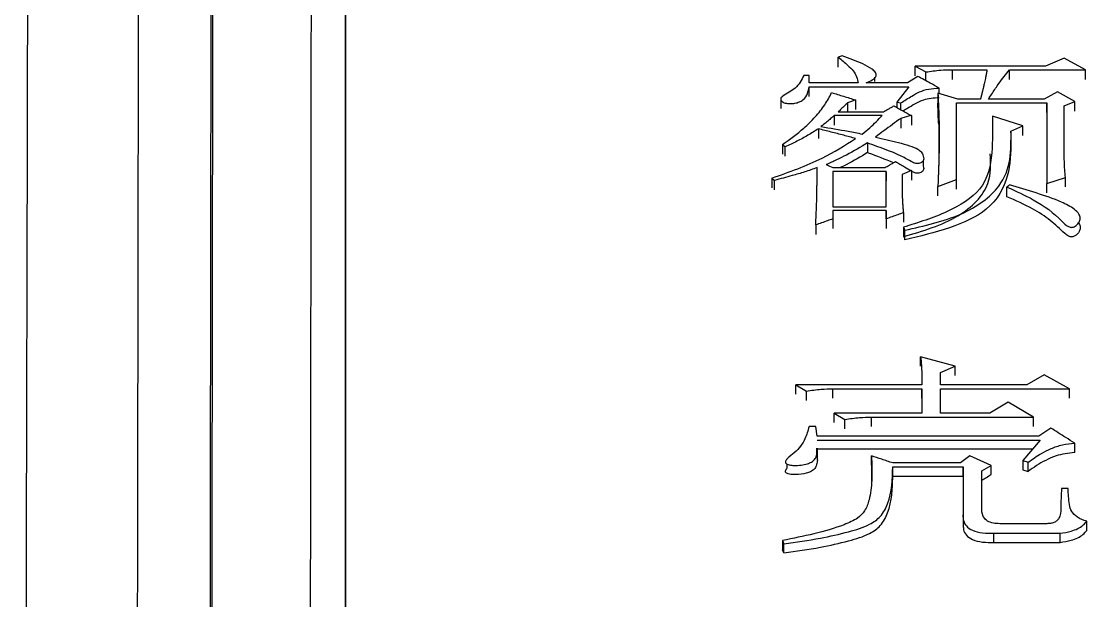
# Model space of a CAD drawing. Header units: millimetres. Extents: x 2642 to 4256, y 821 to 2003.
# Drawn here: x 2862.57 to 2871.24, y 1761.64 to 1766.36 of the extents above; entities that cross this region are included whole.
import ezdxf

# ---------------------------------------------------------------- set-up
doc = ezdxf.new("R2010")
doc.units = ezdxf.units.MM

msp = doc.modelspace()

# ---------------------------------------------------------------- linework, layer by layer
at = {"color": 7, "linetype": 'Continuous', "lineweight": 25}
for p, q in [((2869.2529, 1766.0743), (2869.2205, 1766.0624)), ((2869.2205, 1765.9835), (2869.2205, 1766.0624)), ((2871.0594, 1766.0564), (2870.9079, 1765.9909)), ((2871.2325, 1765.961), (2871.0594, 1766.0564)), ((2869.5189, 1765.9436), (2869.5189, 1765.9455)), ((2869.8478, 1765.9909), (2869.9344, 1765.9431)), ((2870.9079, 1765.9909), (2869.8478, 1765.9909)), ((2869.8478, 1765.9121), (2869.8478, 1765.9909)), ((2869.9344, 1765.8713), (2869.9344, 1765.9431)), ((2870.1507, 1765.961), (2870.432, 1765.961)), ((2870.1507, 1765.8823), (2870.1507, 1765.961)), ((2870.6159, 1765.961), (2871.2325, 1765.961)), ((2871.2325, 1765.8822), (2871.2325, 1765.961)), ((2868.9825, 1765.9132), (2868.9392, 1765.9132)), ((2868.9825, 1765.8534), (2868.9825, 1765.9132)), ((2869.3827, 1765.8534), (2868.9825, 1765.8534)), ((2869.7829, 1765.8534), (2869.4476, 1765.8534)), ((2869.5189, 1765.8663), (2869.5189, 1765.9012)), ((2869.8695, 1765.9072), (2869.7829, 1765.8534)), ((2868.9825, 1765.7448), (2868.9825, 1765.8234)), ((2869.7938, 1765.8234), (2869.6964, 1765.6973)), ((2870.0317, 1765.7694), (2870.0317, 1765.6904)), ((2870.194, 1765.7214), (2870.0317, 1765.7694)), ((2870.0426, 1765.7662), (2870.0426, 1765.8114)), ((2871.0053, 1765.7814), (2870.8971, 1765.7214)), ((2871.1459, 1765.7033), (2871.0053, 1765.7814)), ((2868.7515, 1765.7235), (2868.7515, 1765.6446)), ((2869.2962, 1765.6913), (2869.2962, 1765.6191)), ((2869.3611, 1765.7154), (2869.3611, 1765.6369)), ((2869.6964, 1765.6973), (2869.6964, 1765.6552)), ((2869.6964, 1765.6973), (2869.7289, 1765.6913)), ((2870.0371, 1765.5256), (2870.0317, 1765.6904)), ((2870.1832, 1765.6913), (2870.9188, 1765.6913)), ((2870.1832, 1765.0666), (2870.1832, 1765.6913)), ((2870.3779, 1765.7214), (2870.194, 1765.7214)), ((2870.8971, 1765.7214), (2870.4428, 1765.7214)), ((2870.9188, 1765.6913), (2870.9188, 1765.036)), ((2870.9188, 1765.6129), (2870.9188, 1765.6913)), ((2871.0594, 1765.6672), (2871.1459, 1765.7033)), ((2871.1459, 1765.6249), (2871.1459, 1765.7033)), ((2869.2204, 1765.6191), (2869.5882, 1765.6191)), ((2871.0594, 1765.2982), (2871.0594, 1765.6672)), ((2869.5774, 1765.5889), (2869.188, 1765.5889)), ((2869.188, 1765.5889), (2869.188, 1765.5106)), ((2869.7289, 1765.5648), (2869.7289, 1765.4865)), ((2869.8154, 1765.5889), (2869.8154, 1765.5106)), ((2870.7241, 1765.5044), (2870.4753, 1765.5829)), ((2869.0582, 1765.4802), (2869.0582, 1765.402)), ((2870.6267, 1765.462), (2870.7241, 1765.5044)), ((2870.6267, 1765.462), (2870.6267, 1765.3839)), ((2870.7241, 1765.4262), (2870.7241, 1765.5044)), ((2868.7661, 1765.353), (2868.7878, 1765.3347)), ((2868.7878, 1765.2567), (2868.7878, 1765.3347)), ((2869.1772, 1765.1643), (2869.5991, 1765.1643)), ((2869.9137, 1765.1758), (2869.9137, 1765.2237)), ((2868.6796, 1765.0788), (2868.7012, 1765.0605)), ((2868.6796, 1765.0788), (2868.6796, 1765.0007)), ((2869.0474, 1765.073), (2869.0474, 1765.0861)), ((2869.1772, 1765.1338), (2869.1772, 1764.8458)), ((2869.6099, 1765.1338), (2869.1772, 1765.1338)), ((2869.6099, 1764.8458), (2869.6099, 1765.1338)), ((2869.6099, 1765.1338), (2869.6099, 1765.056)), ((2869.8154, 1765.1399), (2869.8154, 1765.0621)), ((2870.9188, 1765.036), (2871.0702, 1765.0849)), ((2871.0702, 1765.0072), (2871.0702, 1765.0849)), ((2868.7012, 1764.9828), (2868.7012, 1765.0605)), ((2869.6099, 1764.8458), (2869.6099, 1765.0556)), ((2870.0317, 1764.9338), (2870.0318, 1765.0115)), ((2870.0318, 1765.0115), (2870.1832, 1765.0666)), ((2870.1832, 1764.9888), (2870.1832, 1765.0666)), ((2870.5942, 1764.9273), (2870.5942, 1765.0053)), ((2870.9188, 1764.9583), (2870.9188, 1765.036)), ((2869.1772, 1764.8458), (2869.6099, 1764.8458)), ((2869.6099, 1764.815), (2869.1772, 1764.815)), ((2869.1772, 1764.815), (2869.1772, 1764.7472)), ((2869.6099, 1764.7472), (2869.6099, 1764.815)), ((2869.6099, 1764.815), (2869.6099, 1764.7376)), ((2869.1772, 1764.7472), (2869.1772, 1764.6699)), ((2869.6099, 1764.7472), (2869.6099, 1764.6699)), ((2869.7505, 1764.7965), (2869.7505, 1764.7191)), ((2871.1762, 1764.7898), (2871.1762, 1764.792)), ((2869.0366, 1764.6979), (2869.0366, 1764.6206)), ((2869.7613, 1764.5774), (2869.7613, 1764.6546)), ((2870.1724, 1763.5481), (2869.8911, 1763.6242)), ((2869.8911, 1763.5481), (2869.8911, 1763.6242)), ((2870.0534, 1763.4973), (2870.1724, 1763.5481)), ((2870.1724, 1763.4721), (2870.1724, 1763.5481)), ((2870.0534, 1763.3954), (2870.0534, 1763.4973)), ((2870.8971, 1763.4782), (2870.7565, 1763.3954)), ((2871.1027, 1763.3635), (2870.8971, 1763.4782)), ((2868.8743, 1763.3954), (2868.9609, 1763.3444)), ((2869.902, 1763.3954), (2868.8743, 1763.3954)), ((2868.9609, 1763.2686), (2868.9609, 1763.3444)), ((2869.1772, 1763.3636), (2869.902, 1763.3636)), ((2869.1772, 1763.2877), (2869.1772, 1763.3636)), ((2869.902, 1763.3636), (2869.902, 1763.1654)), ((2869.902, 1763.2878), (2869.902, 1763.3636)), ((2870.7565, 1763.3954), (2870.0534, 1763.3954)), ((2870.0534, 1763.3636), (2871.1027, 1763.3635)), ((2870.0534, 1763.1654), (2870.0534, 1763.3636)), ((2871.1027, 1763.2877), (2871.1027, 1763.3635)), ((2870.6051, 1763.255), (2870.4536, 1763.1654)), ((2870.8106, 1763.1333), (2870.6051, 1763.255)), ((2869.188, 1763.1654), (2869.2746, 1763.1141)), ((2869.902, 1763.1654), (2869.188, 1763.1654)), ((2870.4536, 1763.1654), (2870.0534, 1763.1654)), ((2869.2746, 1763.0386), (2869.2746, 1763.1141)), ((2869.4909, 1763.0578), (2869.4909, 1763.1334)), ((2869.4909, 1763.1334), (2870.8106, 1763.1333)), ((2870.8106, 1763.0578), (2870.8106, 1763.1333)), ((2869.0366, 1763.0564), (2868.9825, 1763.0564)), ((2869.0474, 1762.9792), (2869.0366, 1763.0564)), ((2870.9512, 1763.0435), (2870.8539, 1762.9792)), ((2870.8539, 1762.9792), (2869.0474, 1762.9792)), ((2869.0474, 1762.947), (2870.8647, 1762.947)), ((2870.8647, 1762.947), (2870.7241, 1762.7793)), ((2871.146, 1762.8459), (2871.146, 1762.9212)), ((2870.8015, 1762.8717), (2869.0474, 1762.8717)), ((2869.052, 1762.804), (2869.052, 1762.8797)), ((2869.4909, 1762.7429), (2869.4909, 1762.8181)), ((2870.2914, 1762.8181), (2870.2157, 1762.7599)), ((2870.4645, 1762.7405), (2870.2914, 1762.8181)), ((2868.8006, 1762.7897), (2868.8006, 1762.7881)), ((2868.8006, 1762.7521), (2868.8006, 1762.714)), ((2869.4909, 1762.7429), (2869.4923, 1762.6115)), ((2870.2157, 1762.7599), (2869.664, 1762.7599)), ((2870.3887, 1762.6952), (2870.4645, 1762.7405)), ((2870.4645, 1762.6654), (2870.4645, 1762.7405)), ((2870.7241, 1762.7793), (2870.7673, 1762.7664)), ((2870.7241, 1762.7793), (2870.7241, 1762.7042)), ((2870.7673, 1762.6913), (2870.7673, 1762.7664)), ((2869.664, 1762.6525), (2869.664, 1762.7276)), ((2869.664, 1762.7276), (2870.2373, 1762.7276)), ((2869.664, 1762.6525), (2870.2373, 1762.6525)), ((2869.6645, 1762.6226), (2869.6645, 1762.6981)), ((2870.2373, 1762.7276), (2870.2373, 1762.3376)), ((2870.2373, 1762.6525), (2870.2373, 1762.7276)), ((2870.2373, 1762.6525), (2870.2373, 1762.2631)), ((2870.3887, 1762.3833), (2870.3887, 1762.6952)), ((2870.7241, 1762.7042), (2870.7673, 1762.6913)), ((2871.0919, 1762.5525), (2871.0378, 1762.5525)), ((2870.2373, 1762.3177), (2870.2373, 1762.3376)), ((2870.2373, 1762.3207), (2870.2373, 1762.246)), ((2870.9188, 1762.2658), (2870.551, 1762.2658)), ((2871.2433, 1762.2109), (2871.2433, 1762.2854)), ((2868.7661, 1762.1283), (2868.777, 1762.1021)), ((2870.4861, 1762.1873), (2871.027, 1762.1873)), ((2870.4861, 1762.1129), (2870.4861, 1762.1873)), ((2871.027, 1762.1129), (2871.027, 1762.1873)), ((2868.777, 1762.0279), (2868.7661, 1762.0541)), ((2868.777, 1762.0279), (2868.777, 1762.1021)), ((2870.4861, 1762.1129), (2871.027, 1762.1129))]:
    msp.add_line(p, q, dxfattribs=at)
at = {"color": 7, "linetype": 'Continuous', "lineweight": 25, "flags": 128}
for points in [[(2862.568, 1741.9379), (2862.5776, 1746.4213), (2862.5868, 1750.7015), (2862.5955, 1754.7589), (2862.6036, 1758.5751), (2862.6112, 1762.1325), (2862.6182, 1765.4149), (2862.6246, 1768.4072), (2862.6304, 1771.0959), (2862.6354, 1773.4685), (2862.6398, 1775.5143), (2862.6435, 1777.2238), (2862.6464, 1778.5893), (2862.6486, 1779.6045), (2862.65, 1780.2647), (2862.6506, 1780.567), (2862.6507, 1780.588)], [(2870.6159, 1765.8822), (2870.6159, 1765.9094), (2870.6159, 1765.9352), (2870.6159, 1765.961)], [(2868.9825, 1765.8234), (2869.3881, 1765.8234), (2869.7938, 1765.8234)], [(2869.3611, 1765.7154), (2869.3286, 1765.7034), (2869.2962, 1765.6913)], [(2869.8154, 1765.5889), (2869.7721, 1765.5769), (2869.7289, 1765.5648)], [(2868.7661, 1765.353), (2868.7661, 1765.3243), (2868.7661, 1765.2994), (2868.7661, 1765.2749)], [(2869.4585, 1765.3651), (2869.4585, 1765.3422), (2869.4585, 1765.3192), (2869.4585, 1765.2866)], [(2869.1231, 1765.1887), (2869.1501, 1765.1765), (2869.1772, 1765.1643)], [(2869.8154, 1765.1399), (2869.7775, 1765.1246), (2869.7397, 1765.1093)], [(2870.6158, 1765.0237), (2870.605, 1765.0145), (2870.5942, 1765.0053)], [(2869.7505, 1764.6793), (2869.7505, 1764.6478), (2869.7505, 1764.6248), (2869.7505, 1764.6021)], [(2868.8743, 1763.3196), (2868.8743, 1763.3385), (2868.8743, 1763.3575), (2868.8743, 1763.3954)], [(2869.188, 1763.0898), (2869.188, 1763.1087), (2869.188, 1763.1276), (2869.188, 1763.1654)], [(2868.7661, 1762.1283), (2868.7661, 1762.0977), (2868.7661, 1762.0759), (2868.7661, 1762.0541)]]:
    msp.add_lwpolyline(points, dxfattribs=at)
at = {"color": 7, "linetype": 'Continuous', "lineweight": 25}
for points, knots in [([(2865.2087, 1780.8852), (2865.2087, 1780.7812), (2865.2088, 1780.2604), (2865.2089, 1778.8935), (2865.2089, 1776.7336), (2865.209, 1774.1152), (2865.209, 1771.6527), (2865.2091, 1768.1449), (2865.2091, 1765.0019), (2865.2091, 1760.6868), (2865.2092, 1755.9998), (2865.2092, 1750.8676), (2865.2092, 1745.444), (2865.2093, 1740.8853), (2865.2094, 1734.9629), (2865.2094, 1730.0571), (2865.2095, 1723.3781), (2865.2096, 1719.0854), (2865.2096, 1716.0842)], [0, 0, 0, 0, 0.020124, 0.100733, 0.181328, 0.221587, 0.302184, 0.342442, 0.423039, 0.463298, 0.543894, 0.624491, 0.664749, 0.745346, 0.785604, 0.8662, 0.906458, 1, 1, 1, 1]), ([(2865.2092, 1749.7952), (2865.2092, 1750.9799), (2865.2092, 1753.2334), (2865.2091, 1757.2737), (2865.2091, 1760.9813), (2865.2091, 1765.216), (2865.209, 1768.2899), (2865.209, 1771.7021), (2865.2089, 1774.6795), (2865.2089, 1777.023), (2865.2088, 1778.9634), (2865.2087, 1779.6971), (2865.2087, 1780.1939)], [0, 0, 0, 0, 0.072858, 0.13859, 0.270184, 0.335916, 0.467513, 0.533245, 0.664841, 0.796434, 0.862166, 1, 1, 1, 1]), ([(2863.5401, 1779.9372), (2863.5402, 1779.9655), (2863.5405, 1780.054), (2863.5392, 1779.0676), (2863.5362, 1777.0547), (2863.5316, 1773.9921), (2863.5264, 1770.6038), (2863.5213, 1767.2664), (2863.5167, 1764.1967), (2863.5111, 1760.5533), (2863.5045, 1756.2826), (2863.4973, 1751.6369), (2863.4896, 1746.6901), (2863.4814, 1741.5197), (2863.4724, 1735.8354), (2863.4625, 1729.6384), (2863.4518, 1722.9546), (2863.4443, 1718.2638), (2863.4404, 1715.8698)], [0, 0, 0, 0, 0.039342, 0.122943, 0.206183, 0.289063, 0.371582, 0.416612, 0.465601, 0.518547, 0.575452, 0.636313, 0.690059, 0.746552, 0.805793, 0.867782, 0.932518, 1, 1, 1, 1]), ([(2864.0454, 1715.7342), (2864.05, 1719.0335), (2864.0591, 1725.632), (2864.072, 1735.062), (2864.0841, 1743.9426), (2864.095, 1752.1003), (2864.1048, 1759.4008), (2864.113, 1765.718), (2864.1198, 1770.9423), (2864.1248, 1774.9905), (2864.1276, 1777.3944), (2864.129, 1778.7079), (2864.1292, 1779.0294), (2864.1292, 1779.1902)], [0, 0, 0, 0, 0.0981345, 0.196269, 0.2944034, 0.3925379, 0.4906723, 0.5888066, 0.686941, 0.7850753, 0.8832097, 0.9416048, 1, 1, 1, 1]), ([(2864.0594, 1715.6855), (2864.0627, 1718.0712), (2864.0692, 1722.7778), (2864.0784, 1729.5271), (2864.0871, 1735.8696), (2864.0951, 1741.7648), (2864.1025, 1747.1954), (2864.1102, 1752.9284), (2864.1178, 1758.697), (2864.125, 1764.1773), (2864.1308, 1768.6445), (2864.1353, 1772.1673), (2864.1386, 1774.8303), (2864.1408, 1776.7296), (2864.1421, 1777.9606), (2864.1425, 1778.4755), (2864.1426, 1778.6254), (2864.1426, 1778.6502)], [0, 0, 0, 0, 0.07139, 0.140843, 0.208359, 0.273937, 0.337578, 0.399281, 0.488173, 0.572709, 0.652888, 0.72871, 0.800173, 0.867277, 0.930021, 0.988406, 1, 1, 1, 1]), ([(2864.9407, 1777.8671), (2864.9407, 1777.7742), (2864.9406, 1777.6044), (2864.9402, 1777.1567), (2864.9396, 1776.6162), (2864.9389, 1775.9404), (2864.938, 1775.1327), (2864.9368, 1774.1927), (2864.9356, 1773.1212), (2864.9334, 1771.4116), (2864.9301, 1768.7255), (2864.9249, 1764.5757), (2864.9182, 1759.3593), (2864.9109, 1753.7525), (2864.9032, 1748.0752), (2864.8958, 1742.6081), (2864.8876, 1736.5953), (2864.8786, 1730.0477), (2864.8688, 1723.0048), (2864.862, 1718.0625), (2864.8585, 1715.5484)], [0, 0, 0, 0, 0.037781, 0.069081, 0.100468, 0.131943, 0.163506, 0.195157, 0.226895, 0.258722, 0.330934, 0.408983, 0.49287, 0.582593, 0.645672, 0.711347, 0.779618, 0.850484, 0.923944, 1, 1, 1, 1]), ([(2869.2205, 1766.0624), (2869.2469, 1766.0408), (2869.2904, 1766.0054), (2869.345, 1765.9535), (2869.3718, 1765.9041), (2869.3791, 1765.8703), (2869.3827, 1765.8534)], [0, 0, 0, 0, 0.34464, 0.565757, 0.783533, 1, 1, 1, 1]), ([(2869.4476, 1765.8534), (2869.4649, 1765.8609), (2869.499, 1765.8757), (2869.5335, 1765.9071), (2869.5264, 1765.9416), (2869.4859, 1765.975), (2869.3971, 1766.0224), (2869.3102, 1766.0537), (2869.2529, 1766.0743)], [0, 0, 0, 0, 0.121652, 0.238643, 0.329835, 0.425879, 0.621221, 1, 1, 1, 1]), ([(2869.9344, 1765.9431), (2869.9741, 1765.949), (2870.0453, 1765.9597), (2870.1184, 1765.9606), (2870.1507, 1765.961)], [0, 0, 0, 0, 0.558835, 1, 1, 1, 1]), ([(2870.432, 1765.961), (2870.4317, 1765.9593), (2870.431, 1765.9558), (2870.4302, 1765.9514), (2870.4294, 1765.947), (2870.4287, 1765.9435), (2870.428, 1765.94), (2870.4274, 1765.9365), (2870.4267, 1765.933), (2870.4259, 1765.9286), (2870.4252, 1765.9251), (2870.4244, 1765.9207), (2870.4235, 1765.9163), (2870.4225, 1765.911), (2870.4215, 1765.9058), (2870.4204, 1765.9005), (2870.4194, 1765.8952), (2870.4173, 1765.8847), (2870.4125, 1765.8619), (2870.4073, 1765.8391), (2870.4032, 1765.8216), (2870.4015, 1765.8146), (2870.3998, 1765.8076), (2870.3976, 1765.7988), (2870.3959, 1765.7918), (2870.3941, 1765.7848), (2870.3928, 1765.7795), (2870.3917, 1765.7751), (2870.3906, 1765.7708), (2870.3897, 1765.7673), (2870.3888, 1765.7638), (2870.3879, 1765.7602), (2870.387, 1765.7567), (2870.3859, 1765.7524), (2870.385, 1765.7489), (2870.3839, 1765.7445), (2870.383, 1765.741), (2870.3821, 1765.7375), (2870.3812, 1765.734), (2870.3802, 1765.7304), (2870.3791, 1765.726), (2870.3784, 1765.7232), (2870.3779, 1765.7214)], [0, 0, 0, 0, 0.0219516, 0.0439031, 0.0548788, 0.0768302, 0.0878059, 0.0987817, 0.1207331, 0.1317088, 0.1536602, 0.164636, 0.1865874, 0.2085388, 0.2304903, 0.2524417, 0.2743931, 0.2963446, 0.3841508, 0.5597666, 0.581718, 0.6036694, 0.6475723, 0.6695238, 0.7134267, 0.7353781, 0.7573295, 0.779281, 0.7902567, 0.8122081, 0.8231838, 0.8341595, 0.856111, 0.8670867, 0.8890381, 0.9000138, 0.9219653, 0.932941, 0.9439167, 0.9658681, 0.9768438, 1, 1, 1, 1]), ([(2870.4428, 1765.7214), (2870.46, 1765.7478), (2870.4794, 1765.7776), (2870.5082, 1765.8203), (2870.5452, 1765.8748), (2870.5857, 1765.9242), (2870.6159, 1765.961)], [0, 0, 0, 0, 0.3251759, 0.3658227, 0.5284141, 1, 1, 1, 1]), ([(2868.9392, 1765.9132), (2868.9214, 1765.8769), (2868.8893, 1765.8111), (2868.7928, 1765.7661), (2868.7514, 1765.7326), (2868.7506, 1765.7167), (2868.7589, 1765.7046), (2868.7715, 1765.6957), (2868.7947, 1765.6876), (2868.8284, 1765.6841), (2868.8684, 1765.6876), (2868.9042, 1765.6982), (2868.9474, 1765.7218), (2868.9728, 1765.7673), (2868.9792, 1765.8047), (2868.9825, 1765.8234)], [0, 0, 0, 0, 0.230957, 0.41792, 0.453924, 0.487897, 0.511171, 0.535166, 0.56028, 0.61217, 0.662892, 0.713404, 0.762519, 0.88154, 1, 1, 1, 1]), ([(2870.0426, 1765.8114), (2870.0176, 1765.8253), (2869.9763, 1765.8482), (2869.9186, 1765.8801), (2869.8859, 1765.8982), (2869.8695, 1765.9072)], [0, 0, 0, 0, 0.432628, 0.7163138, 1, 1, 1, 1]), ([(2868.7661, 1765.353), (2868.8266, 1765.396), (2868.9259, 1765.4666), (2869.0339, 1765.5774), (2869.1142, 1765.6734), (2869.149, 1765.7416), (2869.1663, 1765.7755)], [0, 0, 0, 0, 0.34436, 0.564684, 0.783385, 1, 1, 1, 1]), ([(2869.1663, 1765.7755), (2869.1988, 1765.7655), (2869.2637, 1765.7454), (2869.3286, 1765.7254), (2869.3611, 1765.7154)], [0, 0, 0, 0, 0.5, 1, 1, 1, 1]), ([(2869.7289, 1765.6913), (2869.7588, 1765.7099), (2869.8081, 1765.7407), (2869.8801, 1765.7818), (2869.9559, 1765.8081), (2870.0134, 1765.8103), (2870.0426, 1765.8114)], [0, 0, 0, 0, 0.334385, 0.552202, 0.773272, 1, 1, 1, 1]), ([(2870.0317, 1765.7694), (2870.0343, 1765.7132), (2870.0395, 1765.6007), (2870.0423, 1765.4733), (2870.0422, 1765.4006), (2870.0421, 1765.3828), (2870.0421, 1765.3775), (2870.042, 1765.3722), (2870.042, 1765.3669), (2870.0419, 1765.3615), (2870.0419, 1765.3544), (2870.0418, 1765.3473), (2870.0417, 1765.3402), (2870.0416, 1765.3349), (2870.0415, 1765.3296), (2870.0415, 1765.3242), (2870.0414, 1765.3189), (2870.0413, 1765.3136), (2870.0412, 1765.3064), (2870.041, 1765.2993), (2870.0409, 1765.2922), (2870.0408, 1765.2869), (2870.0407, 1765.2815), (2870.0405, 1765.2762), (2870.0404, 1765.2709), (2870.0403, 1765.2655), (2870.0402, 1765.2602), (2870.04, 1765.2548), (2870.0399, 1765.2477), (2870.0397, 1765.2406), (2870.0395, 1765.2335), (2870.0393, 1765.2281), (2870.0392, 1765.2228), (2870.039, 1765.2174), (2870.0389, 1765.2121), (2870.0387, 1765.2067), (2870.0385, 1765.1996), (2870.0383, 1765.1925), (2870.0381, 1765.1853), (2870.0379, 1765.18), (2870.0377, 1765.1746), (2870.0375, 1765.1693), (2870.0374, 1765.1639), (2870.0372, 1765.1586), (2870.037, 1765.1532), (2870.0368, 1765.1479), (2870.0366, 1765.1407), (2870.0363, 1765.1336), (2870.0361, 1765.1264), (2870.0359, 1765.1211), (2870.0357, 1765.1157), (2870.0355, 1765.1103), (2870.0353, 1765.105), (2870.0351, 1765.0996), (2870.0348, 1765.0925), (2870.0346, 1765.0853), (2870.0343, 1765.0782), (2870.0341, 1765.0728), (2870.0339, 1765.0674), (2870.0337, 1765.0621), (2870.0335, 1765.0567), (2870.0333, 1765.0513), (2870.0331, 1765.046), (2870.0328, 1765.0388), (2870.0325, 1765.0316), (2870.0323, 1765.0245), (2870.032, 1765.0183), (2870.0318, 1765.014), (2870.0318, 1765.0115)], [0, 0, 0, 0, 0.2246902, 0.4493888, 0.5055613, 0.5125828, 0.5196044, 0.5266259, 0.5336475, 0.540669, 0.5476905, 0.5617336, 0.5687552, 0.5757767, 0.5827982, 0.5898198, 0.5968413, 0.6038628, 0.6108844, 0.6249275, 0.631949, 0.6389705, 0.6459921, 0.6530136, 0.6600352, 0.6670567, 0.6740782, 0.6810998, 0.6881213, 0.7021644, 0.7091859, 0.7162075, 0.723229, 0.7302506, 0.7372721, 0.7442936, 0.7513152, 0.7653583, 0.7723798, 0.7794013, 0.7864229, 0.7934444, 0.800466, 0.8074875, 0.814509, 0.8215306, 0.8285521, 0.8425952, 0.8496167, 0.8566383, 0.8636598, 0.8706814, 0.8777029, 0.8847244, 0.891746, 0.9057891, 0.9128106, 0.9198321, 0.9268537, 0.9338752, 0.9408967, 0.9479183, 0.9549398, 0.9619614, 0.9760044, 0.983026, 0.9900475, 1, 1, 1, 1]), ([(2869.2962, 1765.6913), (2869.287, 1765.6826), (2869.2699, 1765.6663), (2869.2446, 1765.6422), (2869.2285, 1765.6268), (2869.2204, 1765.6191)], [0, 0, 0, 0, 0.361282, 0.680641, 1, 1, 1, 1]), ([(2869.7289, 1765.6371), (2869.7289, 1765.638), (2869.7289, 1765.6474), (2869.7289, 1765.6655), (2869.7289, 1765.6827), (2869.7289, 1765.6913)], [0, 0, 0, 0, 0.046124, 0.523062, 1, 1, 1, 1]), ([(2870.0426, 1765.7324), (2870.0202, 1765.7316), (2869.9757, 1765.7301), (2869.9064, 1765.7147), (2869.8467, 1765.6836), (2869.7935, 1765.6531), (2869.762, 1765.6332), (2869.7498, 1765.6255)], [0, 0, 0, 0, 0.1903016, 0.3781509, 0.6155761, 0.850553, 1, 1, 1, 1]), ([(2869.5882, 1765.6191), (2869.6007, 1765.626), (2869.6214, 1765.6375), (2869.6502, 1765.6536), (2869.6666, 1765.6627), (2869.6748, 1765.6673)], [0, 0, 0, 0, 0.432649, 0.716324, 1, 1, 1, 1]), ([(2869.6748, 1765.6673), (2869.6873, 1765.6603), (2869.7122, 1765.6464), (2869.7591, 1765.6203), (2869.7935, 1765.6011), (2869.8154, 1765.5889)], [0, 0, 0, 0, 0.266242, 0.532485, 1, 1, 1, 1]), ([(2869.188, 1765.5889), (2869.1782, 1765.5803), (2869.1585, 1765.5631), (2869.1229, 1765.5327), (2869.0961, 1765.5114), (2869.0798, 1765.4983)], [0, 0, 0, 0, 0.2809208, 0.5618542, 1, 1, 1, 1]), ([(2869.4152, 1765.4378), (2869.436, 1765.4547), (2869.4762, 1765.4871), (2869.5302, 1765.5377), (2869.5616, 1765.5718), (2869.5774, 1765.5889)], [0, 0, 0, 0, 0.349925, 0.674457, 1, 1, 1, 1]), ([(2869.7289, 1765.5648), (2869.7066, 1765.5484), (2869.6612, 1765.5151), (2869.5927, 1765.4647), (2869.5464, 1765.4306), (2869.5233, 1765.4136)], [0, 0, 0, 0, 0.32488, 0.66244, 1, 1, 1, 1]), ([(2870.4753, 1765.5829), (2870.4768, 1765.4841), (2870.48, 1765.2866), (2870.4281, 1764.9927), (2870.1128, 1764.7911), (2869.8729, 1764.7171), (2869.7505, 1764.6793)], [0, 0, 0, 0, 0.273656, 0.546764, 0.768873, 1, 1, 1, 1]), ([(2870.0378, 1765.5277), (2870.039, 1765.4764), (2870.0409, 1765.4014), (2870.0402, 1765.2897), (2870.0392, 1765.2334), (2870.0383, 1765.194), (2870.038, 1765.1851), (2870.0379, 1765.181)], [0, 0, 0, 0, 0.473463, 0.690195, 0.834332, 0.924078, 1, 1, 1, 1]), ([(2869.0582, 1765.4802), (2869.0296, 1765.4625), (2868.9731, 1765.4276), (2868.8846, 1765.3775), (2868.8201, 1765.349), (2868.7878, 1765.3347)], [0, 0, 0, 0, 0.338451, 0.66812, 1, 1, 1, 1]), ([(2869.3611, 1765.4015), (2869.329, 1765.4102), (2869.2628, 1765.4283), (2869.1619, 1765.4547), (2869.0928, 1765.4717), (2869.0582, 1765.4802)], [0, 0, 0, 0, 0.320379, 0.660141, 1, 1, 1, 1]), ([(2869.0798, 1765.4983), (2869.1539, 1765.4864), (2869.2666, 1765.4682), (2869.3772, 1765.4456), (2869.4152, 1765.4378)], [0, 0, 0, 0, 0.65698, 1, 1, 1, 1]), ([(2869.7613, 1764.6546), (2869.9207, 1764.6902), (2870.2311, 1764.7594), (2870.631, 1765.0475), (2870.6283, 1765.3059), (2870.6267, 1765.462)], [0, 0, 0, 0, 0.294377, 0.5735664, 1, 1, 1, 1]), ([(2868.6796, 1765.0788), (2868.8213, 1765.1289), (2869.0725, 1765.2176), (2869.2735, 1765.3457), (2869.3611, 1765.4015)], [0, 0, 0, 0, 0.56421, 1, 1, 1, 1]), ([(2869.4585, 1765.3651), (2869.4022, 1765.3315), (2869.3213, 1765.2831), (2869.206, 1765.2266), (2869.1507, 1765.2013), (2869.1231, 1765.1887)], [0, 0, 0, 0, 0.5323403, 0.7660465, 1, 1, 1, 1]), ([(2869.5233, 1765.4136), (2869.5547, 1765.4064), (2869.6488, 1765.3848), (2869.7669, 1765.3553), (2869.8618, 1765.3214), (2869.9005, 1765.2913), (2869.9117, 1765.263), (2869.9174, 1765.2384), (2869.9147, 1765.2217), (2869.9062, 1765.2103), (2869.8931, 1765.2023), (2869.877, 1765.1976), (2869.86, 1765.1968), (2869.8412, 1765.2004), (2869.7996, 1765.2219), (2869.6879, 1765.2869), (2869.5539, 1765.3293), (2869.4613, 1765.3641), (2869.4585, 1765.3651)], [0, 0, 0, 0, 0.09118, 0.273688, 0.348082, 0.385671, 0.439079, 0.473308, 0.494951, 0.511315, 0.527714, 0.54364, 0.558961, 0.57304, 0.596062, 0.704689, 0.991099, 1, 1, 1, 1]), ([(2870.6267, 1765.3834), (2870.625, 1765.2879), (2870.6216, 1765.0965), (2870.4771, 1764.8224), (2870.1288, 1764.6622), (2869.8851, 1764.6057), (2869.7613, 1764.5771)], [0, 0, 0, 0, 0.2714121, 0.5437348, 0.768302, 1, 1, 1, 1]), ([(2869.4585, 1765.2866), (2869.4026, 1765.2527), (2869.3318, 1765.2098), (2869.2536, 1765.1722), (2869.2372, 1765.1643)], [0, 0, 0, 0, 0.790335, 1, 1, 1, 1]), ([(2869.6699, 1765.2042), (2869.6026, 1765.231), (2869.5326, 1765.259), (2869.4613, 1765.2856), (2869.4585, 1765.2867)], [0, 0, 0, 0, 0.960262, 1, 1, 1, 1]), ([(2869.7505, 1764.6017), (2869.9089, 1764.6489), (2870.2162, 1764.7404), (2870.474, 1765.012), (2870.4625, 1765.1953), (2870.4574, 1765.2771)], [0, 0, 0, 0, 0.37073, 0.719298, 1, 1, 1, 1]), ([(2871.0702, 1765.0849), (2871.0684, 1765.1061), (2871.0646, 1765.1484), (2871.0607, 1765.2196), (2871.0599, 1765.2695), (2871.0594, 1765.2982)], [0, 0, 0, 0, 0.29749, 0.594994, 1, 1, 1, 1]), ([(2869.0474, 1765.1643), (2869.0144, 1765.1525), (2868.9484, 1765.1289), (2868.8323, 1765.0949), (2868.7493, 1765.0731), (2868.7012, 1765.0605)], [0, 0, 0, 0, 0.2966073, 0.5932554, 1, 1, 1, 1]), ([(2869.0366, 1764.6979), (2869.0369, 1764.7047), (2869.0376, 1764.7183), (2869.0384, 1764.7353), (2869.0391, 1764.7489), (2869.0396, 1764.7591), (2869.04, 1764.7677), (2869.0404, 1764.7762), (2869.0409, 1764.7881), (2869.0417, 1764.8051), (2869.0424, 1764.822), (2869.0431, 1764.839), (2869.0437, 1764.8526), (2869.0443, 1764.8696), (2869.0447, 1764.8832), (2869.0452, 1764.9001), (2869.0456, 1764.9137), (2869.0459, 1764.9272), (2869.0462, 1764.9408), (2869.0465, 1764.9543), (2869.0467, 1764.9713), (2869.0469, 1764.9831), (2869.047, 1764.995), (2869.0471, 1765.0017), (2869.0472, 1765.0102), (2869.0472, 1765.0169), (2869.0473, 1765.0237), (2869.0473, 1765.0305), (2869.0473, 1765.0372), (2869.0474, 1765.0457), (2869.0474, 1765.0524), (2869.0474, 1765.0609), (2869.0474, 1765.0676), (2869.0475, 1765.0761), (2869.0475, 1765.0828), (2869.0475, 1765.0896), (2869.0475, 1765.0963), (2869.0475, 1765.1031), (2869.0475, 1765.1115), (2869.0475, 1765.1182), (2869.0474, 1765.1267), (2869.0474, 1765.1326), (2869.0474, 1765.1376), (2869.0474, 1765.141), (2869.0474, 1765.1444), (2869.0474, 1765.1486), (2869.0474, 1765.152), (2869.0474, 1765.156), (2869.0474, 1765.1598), (2869.0474, 1765.1628), (2869.0474, 1765.1643)], [0, 0, 0, 0, 0.043584, 0.087168, 0.10896, 0.130753, 0.152545, 0.163441, 0.185233, 0.228817, 0.272401, 0.294193, 0.337777, 0.35957, 0.403154, 0.424946, 0.46853, 0.490322, 0.512114, 0.555698, 0.577491, 0.621075, 0.631971, 0.653763, 0.664659, 0.686451, 0.697347, 0.708243, 0.730035, 0.740931, 0.762723, 0.773619, 0.795412, 0.806308, 0.8281, 0.838996, 0.849892, 0.871684, 0.88258, 0.904372, 0.915268, 0.93706, 0.942508, 0.947956, 0.958852, 0.9643, 0.975196, 0.980644, 0.990322, 1, 1, 1, 1]), ([(2869.5991, 1765.1643), (2869.6115, 1765.1713), (2869.6322, 1765.183), (2869.661, 1765.1992), (2869.6774, 1765.2085), (2869.6856, 1765.2131)], [0, 0, 0, 0, 0.432649, 0.716324, 1, 1, 1, 1]), ([(2869.6856, 1765.2131), (2869.6981, 1765.206), (2869.723, 1765.192), (2869.7663, 1765.1676), (2869.7971, 1765.1502), (2869.8154, 1765.1399)], [0, 0, 0, 0, 0.2884292, 0.5768584, 1, 1, 1, 1]), ([(2869.9131, 1765.1753), (2869.9146, 1765.1693), (2869.9174, 1765.1583), (2869.9147, 1765.1434), (2869.9062, 1765.132), (2869.8932, 1765.1241), (2869.877, 1765.1194), (2869.86, 1765.1186), (2869.8413, 1765.1222), (2869.8276, 1765.1292), (2869.8183, 1765.1342), (2869.8154, 1765.1357)], [0, 0, 0, 0, 0.167841, 0.302239, 0.404481, 0.506937, 0.606485, 0.702394, 0.790586, 0.934492, 1, 1, 1, 1]), ([(2869.7397, 1765.1093), (2869.7396, 1765.0748), (2869.7395, 1765.038), (2869.74, 1764.999), (2869.7401, 1764.9925), (2869.7402, 1764.986), (2869.7403, 1764.9795), (2869.7404, 1764.9741), (2869.7405, 1764.9687), (2869.7406, 1764.9643), (2869.7407, 1764.9589), (2869.7409, 1764.9535), (2869.7411, 1764.9448), (2869.7414, 1764.9361), (2869.7417, 1764.9275), (2869.7419, 1764.9209), (2869.7422, 1764.9144), (2869.7426, 1764.9057), (2869.743, 1764.8981), (2869.7434, 1764.8905), (2869.7436, 1764.8862), (2869.7439, 1764.8808), (2869.7443, 1764.8753), (2869.7448, 1764.8667), (2869.7454, 1764.858), (2869.7462, 1764.8471), (2869.7469, 1764.8384), (2869.7478, 1764.8275), (2869.7486, 1764.8189), (2869.7495, 1764.8078), (2869.7501, 1764.8011), (2869.7505, 1764.7965)], [0, 0, 0, 0, 0.332695, 0.353489, 0.374282, 0.395075, 0.415869, 0.436662, 0.447059, 0.467852, 0.478249, 0.499042, 0.519836, 0.561422, 0.582216, 0.603009, 0.623803, 0.644596, 0.686183, 0.69658, 0.717373, 0.72777, 0.748563, 0.769356, 0.810943, 0.831737, 0.873323, 0.894117, 0.935704, 0.956497, 1, 1, 1, 1]), ([(2870.5942, 1765.0053), (2870.6675, 1764.9729), (2870.84, 1764.8966), (2870.9954, 1764.7808), (2871.0745, 1764.6925), (2871.1072, 1764.6795), (2871.1186, 1764.6778), (2871.1301, 1764.6789), (2871.1443, 1764.6839), (2871.1643, 1764.6975), (2871.1837, 1764.7215), (2871.1946, 1764.7537), (2871.1809, 1764.791), (2871.1313, 1764.8378), (2871.0142, 1764.8988), (2870.8315, 1764.9591), (2870.6879, 1765.0021), (2870.6158, 1765.0236)], [0, 0, 0, 0, 0.163724, 0.385241, 0.440262, 0.448909, 0.455116, 0.461357, 0.469621, 0.484499, 0.514444, 0.547094, 0.577932, 0.622921, 0.7083, 0.85364, 1, 1, 1, 1]), ([(2871.1754, 1764.7136), (2871.1768, 1764.7122), (2871.1862, 1764.7025), (2871.1928, 1764.681), (2871.1871, 1764.6492), (2871.1682, 1764.6231), (2871.1462, 1764.6072), (2871.1313, 1764.6016), (2871.1199, 1764.6001), (2871.1074, 1764.6019), (2871.0869, 1764.6099), (2871.0319, 1764.6553), (2870.9524, 1764.7374), (2870.7932, 1764.8394), (2870.6654, 1764.8958), (2870.5942, 1764.9273)], [0, 0, 0, 0, 0.008144, 0.056335, 0.10468, 0.166294, 0.195487, 0.207762, 0.22017, 0.230769, 0.247104, 0.294712, 0.510537, 0.727046, 1, 1, 1, 1]), ([(2869.1772, 1764.7472), (2869.1625, 1764.7421), (2869.1317, 1764.7313), (2869.0848, 1764.7148), (2869.0526, 1764.7035), (2869.0366, 1764.6979)], [0, 0, 0, 0, 0.313727, 0.656864, 1, 1, 1, 1]), ([(2869.7505, 1764.7965), (2869.7358, 1764.7914), (2869.705, 1764.7806), (2869.6581, 1764.7641), (2869.626, 1764.7529), (2869.6099, 1764.7472)], [0, 0, 0, 0, 0.313727, 0.656864, 1, 1, 1, 1]), ([(2869.7505, 1764.6793), (2869.7523, 1764.6752), (2869.7559, 1764.667), (2869.7595, 1764.6587), (2869.7613, 1764.6546)], [0, 0, 0, 0, 0.499988, 1, 1, 1, 1]), ([(2869.8911, 1763.6242), (2869.8933, 1763.6017), (2869.8975, 1763.5567), (2869.901, 1763.4804), (2869.9016, 1763.4266), (2869.902, 1763.3954)], [0, 0, 0, 0, 0.296184, 0.592391, 1, 1, 1, 1]), ([(2868.9609, 1763.3444), (2869.0006, 1763.3508), (2869.0718, 1763.3621), (2869.1449, 1763.3631), (2869.1772, 1763.3636)], [0, 0, 0, 0, 0.558835, 1, 1, 1, 1]), ([(2869.2746, 1763.1141), (2869.3143, 1763.1205), (2869.3855, 1763.1319), (2869.4586, 1763.1329), (2869.4909, 1763.1334)], [0, 0, 0, 0, 0.558835, 1, 1, 1, 1]), ([(2868.9825, 1763.0564), (2868.9735, 1763.0231), (2868.9531, 1762.9481), (2868.889, 1762.8582), (2868.815, 1762.8081), (2868.7942, 1762.7815), (2868.7896, 1762.7695), (2868.7899, 1762.7616), (2868.795, 1762.755), (2868.8052, 1762.749), (2868.8276, 1762.7423), (2868.8848, 1762.7378), (2868.9496, 1762.7452), (2869.0049, 1762.7661), (2869.0316, 1762.7889), (2869.0489, 1762.8277), (2869.0472, 1762.8589), (2869.046, 1762.8793)], [0, 0, 0, 0, 0.1701879, 0.3838773, 0.4848719, 0.5181359, 0.532323, 0.5466703, 0.5562583, 0.5687334, 0.5910321, 0.6364895, 0.7572649, 0.8007855, 0.8443041, 0.8976416, 1, 1, 1, 1]), ([(2871.146, 1762.9212), (2871.1216, 1762.9365), (2871.077, 1762.9646), (2871.0121, 1763.0053), (2870.9715, 1763.0308), (2870.9512, 1763.0435)], [0, 0, 0, 0, 0.375031, 0.687515, 1, 1, 1, 1]), ([(2870.7673, 1762.7664), (2870.8018, 1762.791), (2870.859, 1762.8319), (2870.9531, 1762.879), (2871.0439, 1762.9109), (2871.1118, 1762.9178), (2871.146, 1762.9212)], [0, 0, 0, 0, 0.3332308, 0.5520954, 0.7744581, 1, 1, 1, 1]), ([(2869.4909, 1762.8181), (2869.4935, 1762.7512), (2869.4982, 1762.6316), (2869.4814, 1762.4809), (2869.4445, 1762.3759), (2869.3763, 1762.3026), (2869.1546, 1762.2064), (2868.9385, 1762.163), (2868.7661, 1762.1283)], [0, 0, 0, 0, 0.208188, 0.372019, 0.466812, 0.538301, 0.631663, 1, 1, 1, 1]), ([(2869.664, 1762.7599), (2869.649, 1762.7649), (2869.619, 1762.775), (2869.5613, 1762.7944), (2869.5186, 1762.8088), (2869.4909, 1762.8181)], [0, 0, 0, 0, 0.2600044, 0.5200088, 1, 1, 1, 1]), ([(2871.146, 1762.8459), (2871.0936, 1762.839), (2871.008, 1762.8277), (2870.9087, 1762.7823), (2870.8333, 1762.7397), (2870.7893, 1762.7074), (2870.7673, 1762.6913)], [0, 0, 0, 0, 0.3464836, 0.5669547, 0.7845718, 1, 1, 1, 1]), ([(2869.049, 1762.804), (2869.0497, 1762.7944), (2869.0512, 1762.772), (2869.0435, 1762.7399), (2869.0277, 1762.7086), (2868.9978, 1762.6869), (2868.9459, 1762.6715), (2868.8909, 1762.6647), (2868.8408, 1762.6655), (2868.8151, 1762.6706), (2868.8014, 1762.6758), (2868.7933, 1762.6815), (2868.7896, 1762.6879), (2868.7902, 1762.6973), (2868.7939, 1762.7065), (2868.7999, 1762.712), (2868.8017, 1762.7136)], [0, 0, 0, 0, 0.095266, 0.223884, 0.321828, 0.420683, 0.505255, 0.691393, 0.784602, 0.831831, 0.866417, 0.887089, 0.907953, 0.933031, 0.980131, 1, 1, 1, 1]), ([(2868.777, 1762.1021), (2868.8769, 1762.1159), (2869.0563, 1762.1406), (2869.2896, 1762.1945), (2869.4644, 1762.246), (2869.5773, 1762.3282), (2869.6573, 1762.4891), (2869.6611, 1762.6268), (2869.664, 1762.7276)], [0, 0, 0, 0, 0.205, 0.367779, 0.497733, 0.583522, 0.695132, 1, 1, 1, 1]), ([(2868.777, 1762.0279), (2868.8769, 1762.0416), (2869.0563, 1762.0663), (2869.2896, 1762.1201), (2869.4644, 1762.1716), (2869.5773, 1762.2537), (2869.6573, 1762.4144), (2869.6611, 1762.5519), (2869.664, 1762.6525)], [0, 0, 0, 0, 0.205133, 0.367965, 0.498041, 0.58382, 0.695352, 1, 1, 1, 1]), ([(2870.3887, 1762.6202), (2870.4014, 1762.6277), (2870.4266, 1762.6428), (2870.4518, 1762.6579), (2870.4645, 1762.6654)], [0, 0, 0, 0, 0.499999, 1, 1, 1, 1]), ([(2871.0378, 1762.5525), (2871.0355, 1762.4993), (2871.0321, 1762.4185), (2871.032, 1762.3268), (2871.0021, 1762.2886), (2870.9781, 1762.2741), (2870.9486, 1762.2668), (2870.9288, 1762.2661), (2870.9188, 1762.2658)], [0, 0, 0, 0, 0.492006, 0.747357, 0.812482, 0.879737, 0.939347, 1, 1, 1, 1]), ([(2871.2433, 1762.2854), (2871.2166, 1762.295), (2871.1644, 1762.3137), (2871.1159, 1762.3647), (2871.0962, 1762.4461), (2871.0937, 1762.5086), (2871.0919, 1762.5525)], [0, 0, 0, 0, 0.1956589, 0.3829548, 0.5671446, 1, 1, 1, 1]), ([(2870.551, 1762.2658), (2870.5327, 1762.2657), (2870.4963, 1762.2654), (2870.445, 1762.279), (2870.3946, 1762.3179), (2870.3912, 1762.3565), (2870.3887, 1762.3833)], [0, 0, 0, 0, 0.19814, 0.3923, 0.578456, 1, 1, 1, 1]), ([(2870.2373, 1762.3376), (2870.2373, 1762.3222), (2870.2373, 1762.2911), (2870.2593, 1762.245), (2870.314, 1762.2061), (2870.3961, 1762.1876), (2870.4559, 1762.1874), (2870.4861, 1762.1873)], [0, 0, 0, 0, 0.177785, 0.356958, 0.541697, 0.768829, 1, 1, 1, 1]), ([(2870.2386, 1762.2462), (2870.2388, 1762.2364), (2870.2392, 1762.211), (2870.2595, 1762.1706), (2870.3139, 1762.1317), (2870.3962, 1762.1132), (2870.4559, 1762.113), (2870.4861, 1762.1129)], [0, 0, 0, 0, 0.120477, 0.312003, 0.509571, 0.752605, 1, 1, 1, 1]), ([(2871.027, 1762.1873), (2871.058, 1762.1921), (2871.1087, 1762.2001), (2871.1712, 1762.2241), (2871.2155, 1762.2511), (2871.2341, 1762.274), (2871.2433, 1762.2854)], [0, 0, 0, 0, 0.349141, 0.571236, 0.788179, 1, 1, 1, 1]), ([(2871.027, 1762.1129), (2871.058, 1762.1178), (2871.1087, 1762.1257), (2871.1712, 1762.1497), (2871.2155, 1762.1767), (2871.2341, 1762.1996), (2871.2433, 1762.2109)], [0, 0, 0, 0, 0.349259, 0.57138, 0.788286, 1, 1, 1, 1])]:
    msp.add_open_spline(points, degree=3, knots=knots, dxfattribs=at)

doc.saveas('drawing.dxf')
